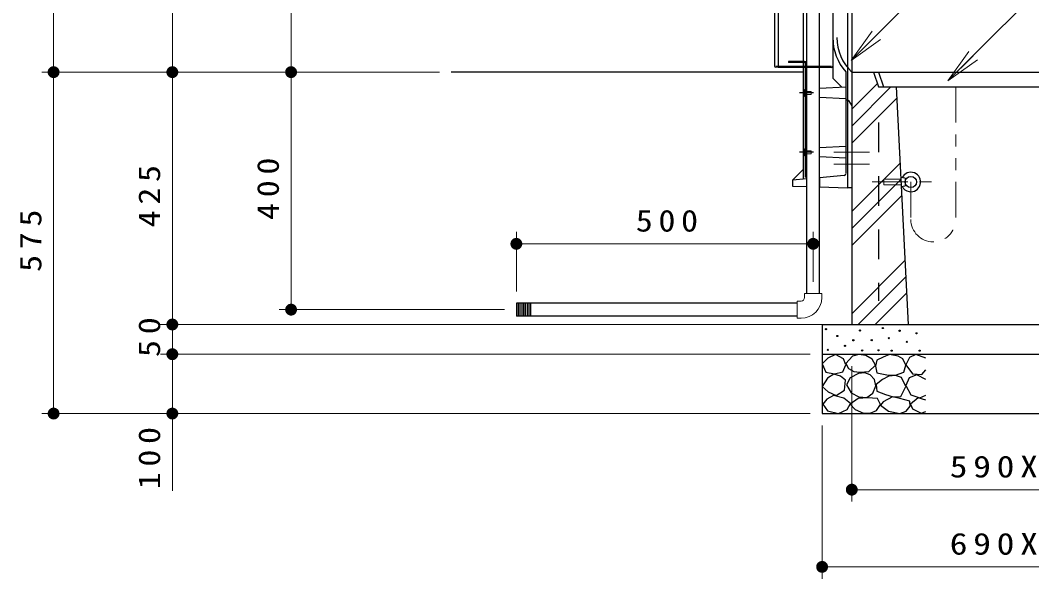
# Model space of a CAD drawing. Units: millimetres on the paper, scale 1:20. Extents: x -365 to 0, y -33 to 257.
# Drawn here: x -154.2 to -69, y 51.6 to 98.6 of the extents above; entities that cross this region are included whole.
import ezdxf

# ---------------------------------------------------------------- set-up
doc = ezdxf.new("R2010")
doc.units = ezdxf.units.MM
for name, pattern in [('USER1', [4.5, 2.5, -2]), ('USER2', [6, 3, -1, 1, -1]), ('USER3', [8, 3, -1, 1, -1, 1, -1])]:
    doc.linetypes.add(name, pattern=pattern)
doc.layers.add('LY_1', color=7, linetype='Continuous', lineweight=25)
doc.styles.add('ＭＳ ゴシック', font='')
doc.styles.get('ＭＳ ゴシック').set_extended_font_data('MS Gothic')

# ---------------------------------------------------------------- blocks, each defined once
blk = doc.blocks.new('filled_dot')
at = {"color": 0, "linetype": 'Continuous', "lineweight": -2, "const_width": 1.25}
blk.add_lwpolyline([(-0.625, 0, 1), (0.625, 0, 1)], format="xyb", close=True, dxfattribs=at)

msp = doc.modelspace()

# ---------------------------------------------------------------- linework, layer by layer
at = {"layer": 'LY_1', "lineweight": 13}
for p, q in [((-151.358, 94.267), (-151.358, 138.784)), ((-141.358, 94.267), (-141.358, 133.92)), ((-131.358, 94.267), (-131.358, 127.017)), ((-84.183, 95.253), (-82.415, 97.728)), ((-84.183, 95.253), (-82.062, 97.374)), ((-81.708, 97.021), (-84.183, 95.253)), ((-76.035, 93.523), (-74.267, 95.998)), ((-76.035, 93.523), (-73.914, 95.645)), ((-73.56, 95.291), (-76.035, 93.523)), ((-118.864, 94.267), (-152.358, 94.267)), ((-118.864, 94.267), (-152.358, 94.267)), ((-151.358, 65.517), (-151.358, 94.267)), ((-118.864, 94.267), (-142.358, 94.267)), ((-141.358, 73.017), (-141.358, 94.267)), ((-118.864, 94.267), (-132.358, 94.267)), ((-118.864, 94.267), (-132.358, 94.267)), ((-131.358, 74.267), (-131.358, 94.267)), ((-84.135, 91.159), (-81.983, 93.311)), ((-84.135, 89.723), (-80.841, 93.017)), ((-84.135, 88.286), (-80.338, 92.082)), ((-84.135, 82.538), (-80.065, 86.609)), ((-84.135, 81.102), (-79.996, 85.24)), ((-84.135, 79.665), (-79.928, 83.872)), ((-112.385, 75.809), (-112.385, 80.811)), ((-87.385, 76.617), (-87.385, 80.811)), ((-112.385, 79.811), (-87.385, 79.811)), ((-84.135, 73.917), (-79.654, 78.398)), ((-83.599, 73.017), (-79.586, 77.03)), ((-82.162, 73.017), (-79.517, 75.661)), ((-113.385, 74.267), (-132.358, 74.267)), ((-85.135, 73.017), (-142.358, 73.017)), ((-141.358, 70.517), (-141.358, 73.017)), ((-87.635, 70.517), (-142.358, 70.517)), ((-141.358, 59.002), (-141.358, 70.517)), ((-84.135, 69.517), (-84.135, 58.109)), ((-87.635, 65.517), (-152.358, 65.517)), ((-87.635, 65.517), (-142.358, 65.517)), ((-86.635, 64.517), (-86.635, 51.607)), ((-54.635, 59.109), (-84.135, 59.109)), ((-52.135, 52.607), (-86.635, 52.607))]:
    msp.add_line(p, q, dxfattribs=at)
at = {"layer": 'LY_1', "color": 70}
for p, q in [((-90.635, 126.227), (-90.635, 94.777)), ((-85.735, 121.067), (-85.735, 93.767)), ((-84.135, 119.377), (-84.135, 84.535)), ((-90.335, 94.667), (-90.54, 94.678)), ((-85.835, 94.667), (-90.335, 94.667)), ((-88.235, 94.667), (-88.235, 86.079)), ((-84.967, 92.999), (-85.735, 93.767)), ((-84.635, 92.667), (-84.635, 89.886)), ((-84.49, 91.917), (-84.64, 91.909)), ((-84.399, 91.867), (-84.135, 91.417)), ((-88.235, 86.079), (-89.135, 85.179)), ((-89.135, 85.179), (-89.135, 84.679)), ((-89.135, 84.679), (-87.928, 84.637)), ((-86.843, 84.599), (-84.485, 84.517)), ((-84.135, 84.535), (-84.485, 84.517))]:
    msp.add_line(p, q, dxfattribs=at)
at = {"layer": 'LY_1', "color": 94}
for p, q in [((-90.335, 126.388), (-90.335, 94.667)), ((-88.235, 125.683), (-88.235, 94.667)), ((-84.635, 94.28), (-84.635, 92.667)), ((-84.635, 93.016), (-86.843, 92.9)), ((-87.96, 92.842), (-87.96, 92.192)), ((-84.635, 92.017), (-86.843, 92.133)), ((-84.635, 89.886), (-84.635, 85.722)), ((-87.96, 87.842), (-87.96, 87.192)), ((-84.635, 88.016), (-86.843, 87.9)), ((-84.635, 87.017), (-86.843, 87.133)), ((-88.235, 86.079), (-88.235, 85.258)), ((-87.928, 85.285), (-89.135, 85.179)), ((-84.772, 85.561), (-86.843, 85.38)), ((-86.835, 84.599), (-86.835, 85.38))]:
    msp.add_line(p, q, dxfattribs=at)
at = {"layer": 'LY_1', "color": 4}
for p, q in [((-87.928, 75.617), (-87.928, 120.417)), ((-86.843, 75.617), (-86.843, 120.417)), ((-89.46, 95.167), (-89.46, 95.067)), ((-88.11, 95.167), (-89.46, 95.167)), ((-88.11, 95.067), (-89.46, 95.067)), ((-88.06, 95.017), (-88.06, 85.417)), ((-87.96, 95.017), (-87.96, 85.417)), ((-87.96, 85.417), (-88.06, 85.417)), ((-88.735, 74.809), (-112.385, 74.809)), ((-112.385, 74.809), (-112.385, 73.724)), ((-112.235, 74.809), (-112.235, 73.724)), ((-112.085, 74.809), (-112.085, 73.724)), ((-111.935, 74.809), (-111.935, 73.724)), ((-111.785, 74.809), (-111.785, 73.724)), ((-111.635, 74.809), (-111.635, 73.724)), ((-111.485, 74.809), (-111.485, 73.724)), ((-111.335, 74.809), (-111.335, 73.724)), ((-111.185, 74.809), (-111.185, 73.724)), ((-111.185, 74.809), (-111.185, 73.724)), ((-88.735, 73.724), (-112.385, 73.724))]:
    msp.add_line(p, q, dxfattribs=at)
at = {"layer": 'LY_1', "color": 44}
for p, q in [((-84.485, 119.377), (-84.485, 84.517)), ((-90.54, 94.777), (-85.843, 94.777))]:
    msp.add_line(p, q, dxfattribs=at)
at = {"layer": 'LY_1'}
for p, q in [((-88.235, 94.267), (-117.864, 94.267)), ((-84.135, 94.267), (-36.983, 94.267)), ((-84.135, 94.267), (-84.135, 73.017)), ((-82.302, 94.267), (-81.885, 93.017)), ((-81.885, 94.267), (-81.469, 93.017)), ((-81.885, 93.017), (-56.885, 93.017)), ((-80.385, 93.017), (-79.385, 73.017)), ((-87.37, 92.517), (-88.55, 92.517)), ((-88.085, 92.812), (-88.085, 92.222)), ((-88.06, 92.812), (-88.085, 92.812)), ((-88.06, 92.222), (-88.085, 92.222)), ((-88.06, 92.812), (-88.06, 92.222)), ((-88.085, 87.812), (-88.085, 87.222)), ((-88.06, 87.812), (-88.085, 87.812)), ((-88.06, 87.812), (-88.06, 87.222)), ((-87.37, 87.517), (-88.55, 87.517)), ((-88.06, 87.222), (-88.085, 87.222)), ((-79.635, 85.342), (-79.985, 85.392)), ((-79.635, 85.342), (-79.635, 84.692)), ((-79.985, 84.642), (-79.635, 84.692)), ((-86.635, 73.017), (-86.635, 65.517)), ((-86.635, 73.017), (-52.135, 73.017)), ((-84.135, 73.017), (-54.635, 73.017)), ((-86.635, 70.517), (-52.135, 70.517)), ((-86.635, 65.517), (-52.135, 65.517))]:
    msp.add_line(p, q, dxfattribs=at)
at = {"layer": 'LY_1', "linetype": 'USER3', "lineweight": 13}
for p, q in [((-75.385, 93.017), (-75.385, 81.862)), ((-79.16, 85.017), (-79.16, 81.862))]:
    msp.add_line(p, q, dxfattribs=at)
at = {"layer": 'LY_1', "linetype": 'USER1', "lineweight": 13}
for p, q in [((-87.56, 92.642), (-88.06, 92.642)), ((-87.56, 92.392), (-88.06, 92.392)), ((-87.56, 92.642), (-87.56, 92.392)), ((-87.56, 87.642), (-88.06, 87.642)), ((-87.56, 87.392), (-88.06, 87.392)), ((-87.56, 87.642), (-87.56, 87.392)), ((-81.435, 85.267), (-79.985, 85.267)), ((-81.435, 85.267), (-81.435, 84.767)), ((-81.435, 84.767), (-79.985, 84.767))]:
    msp.add_line(p, q, dxfattribs=at)
at = {"layer": 'LY_1', "linetype": 'USER1'}
msp.add_line((-81.885, 90.017), (-81.885, 75.017), dxfattribs=at)
at = {"layer": 'LY_1', "linetype": 'USER2', "lineweight": 13}
for p, q in [((-85.635, 87.517), (-82.635, 87.517)), ((-85.635, 86.517), (-82.635, 86.517)), ((-82.423, 85.017), (-77.39, 85.017))]:
    msp.add_line(p, q, dxfattribs=at)
at = {"layer": 'LY_1', "color": 4, "lineweight": 13}
for p, q in [((-88.735, 74.992), (-88.735, 73.542)), ((-88.735, 74.992), (-88.41, 74.992)), ((-88.11, 75.617), (-88.11, 75.292)), ((-88.11, 75.617), (-86.66, 75.617)), ((-86.66, 75.617), (-86.66, 75.292)), ((-88.735, 73.542), (-88.41, 73.542))]:
    msp.add_line(p, q, dxfattribs=at)
at = {"layer": 'LY_1', "lineweight": 13}
for points in [[(-84.183, 95.253), (-66.506, 112.931), (-51.052, 112.931)], [(-76.035, 93.523), (-66.549, 103.01), (-23.74, 103.01)]]:
    msp.add_lwpolyline(points, dxfattribs=at)
at = {"layer": 'LY_1'}
for points in [[(-85.513, 70.487), (-86.146, 70.186), (-86.622, 69.711), (-86.321, 69.013), (-85.592, 68.871), (-84.895, 69.029), (-84.641, 69.615), (-84.831, 70.122)], [(-83.542, 70.491), (-84.069, 70.356), (-84.65, 69.721), (-84.42, 69.302), (-83.963, 69.065), (-83.447, 68.991), (-82.704, 69.059), (-82.136, 69.599), (-82.42, 70.099), (-82.953, 70.41)], [(-80.951, 70.502), (-81.488, 70.278), (-82.033, 70.009), (-82.15, 69.508), (-82.016, 68.944), (-81.192, 68.783), (-80.467, 68.739), (-79.742, 68.998), (-79.59, 69.607), (-79.823, 70.117), (-80.226, 70.341)], [(-85.639, 68.839), (-86.178, 68.491), (-86.622, 67.809), (-86.115, 67.35), (-85.449, 67.033), (-84.752, 67.477), (-84.673, 68.316), (-85.081, 68.679)], [(-84.177, 67.275), (-83.555, 66.93), (-82.879, 66.883), (-82.366, 67.244), (-82.122, 67.842), (-82.234, 68.38), (-82.582, 68.789), (-83.048, 68.953), (-83.582, 68.897), (-84.272, 68.528), (-84.569, 67.951)], [(-81.001, 68.671), (-81.555, 68.374), (-82.082, 67.955), (-82.028, 67.401), (-81.285, 67.13), (-80.649, 66.914), (-80.001, 66.941), (-79.595, 67.806), (-79.947, 68.563), (-80.45, 68.727)], [(-85.68, 67.043), (-86.249, 66.723), (-86.587, 66.301), (-86.184, 65.735), (-85.241, 65.532), (-84.525, 65.851), (-84.252, 66.356), (-84.791, 66.811)], [(-82.825, 66.835), (-83.609, 66.795), (-84.271, 66.322), (-83.839, 65.862), (-83.15, 65.551), (-82.584, 65.543), (-82.041, 65.768), (-81.704, 66.295), (-81.96, 66.781)], [(-80.71, 66.927), (-81.48, 66.508), (-81.724, 66.211), (-81.034, 65.724), (-80.088, 65.535), (-79.558, 65.719), (-79.21, 66.143), (-79.237, 66.562), (-80.102, 66.792)]]:
    msp.add_lwpolyline(points, close=True, dxfattribs=at)
for points in [[(-77.885, 70.182), (-78.741, 70.499), (-79.279, 70.229), (-79.596, 69.627), (-79.01, 68.867), (-78.234, 68.803), (-77.885, 69.199)], [(-77.901, 68.376), (-78.661, 68.772), (-79.295, 68.518), (-79.596, 67.869), (-79.153, 67.092), (-78.392, 66.855), (-77.901, 67.061)], [(-77.885, 66.649), (-78.551, 66.855), (-79.2, 66.3), (-79.026, 65.904), (-78.297, 65.54), (-77.885, 65.698)]]:
    msp.add_lwpolyline(points, dxfattribs=at)
for centre, radius in [((-79.16, 85.017), 0.475), ((-86.305, 72.626), 0.05), ((-83.437, 72.515), 0.05), ((-81.514, 72.721), 0.05), ((-80.109, 72.492), 0.05), ((-85.354, 72.055), 0.05), ((-84.008, 71.691), 0.05), ((-82.46, 71.694), 0.05), ((-81.014, 71.87), 0.05), ((-79.501, 71.559), 0.05), ((-78.69, 72.275), 0.05), ((-86.146, 70.883), 0.05), ((-84.705, 71.216), 0.05), ((-83.263, 70.835), 0.05), ((-81.879, 70.843), 0.05), ((-80.771, 70.816), 0.05), ((-78.419, 70.816), 0.05)]:
    msp.add_circle(centre, radius, dxfattribs=at)
at = {"layer": 'LY_1', "color": 94}
for centre, radius, start, end in [((-81.385, 97.171), 4.35, 180, 221.65793), ((-81.385, 97.171), 4, 180, 226.56746), ((-84.785, 85.71), 0.15, 275, 0)]:
    msp.add_arc(centre, radius, start, end, dxfattribs=at)
at = {"layer": 'LY_1', "color": 70}
for centre, start, end in [((-90.535, 94.777), 180, 267), ((-85.835, 94.767), 270, 0), ((-84.485, 91.817), 30.34143, 93)]:
    msp.add_arc(centre, 0.1, start, end, dxfattribs=at)
at = {"layer": 'LY_1', "color": 4}
for radius in [0.15, 0.05]:
    msp.add_arc((-88.11, 95.017), radius, 0, 90, dxfattribs=at)
at = {"layer": 'LY_1'}
for centre, radius, start, end in [((-87.815, 92.517), 0.4, 132.43594, 227.56406), ((-87.815, 87.517), 0.4, 132.43594, 227.56406), ((-79.16, 85.017), 0.825, 259.52432, 153.89769), ((-79.16, 85.017), 0.825, 206.10231, 259.52432)]:
    msp.add_arc(centre, radius, start, end, dxfattribs=at)
at = {"layer": 'LY_1', "linetype": 'USER3', "lineweight": 13}
msp.add_arc((-77.273, 81.862), 1.887, 180, 0, dxfattribs=at)
at = {"layer": 'LY_1', "color": 4, "lineweight": 13}
for radius in [0.3, 1.75]:
    msp.add_arc((-88.41, 75.292), radius, 270, 0, dxfattribs=at)

# ---------------------------------------------------------------- block references
at = {"layer": 'LY_1', "lineweight": 13, "xscale": 0.4, "yscale": 0.4}
for p, rotation in [((-151.358, 94.267), 270), ((-151.358, 94.267), 90), ((-141.358, 94.267), 270), ((-141.358, 94.267), 90), ((-131.358, 94.267), 90), ((-131.358, 94.267), 270), ((-87.385, 79.811), 180), ((-131.358, 74.267), 90), ((-141.358, 73.017), 270), ((-141.358, 70.517), 270), ((-151.358, 65.517), 90), ((-141.358, 65.517), 90)]:
    msp.add_blockref('filled_dot', p, dxfattribs=dict(at, rotation=rotation))
for p in [(-112.385, 79.811), (-84.135, 59.109), (-86.635, 52.607)]:
    msp.add_blockref('filled_dot', p, dxfattribs=at)

# ---------------------------------------------------------------- texts
at = {"layer": 'LY_1', "char_height": 1.833, "attachment_point": 8, "rotation": 90, "style": 'ＭＳ ゴシック'}
for s, insert in [('\\T1.33;\\W1.15;400', (-132.358, 84.683)), ('\\T1.33;\\W1.15;425', (-142.358, 84.058)), ('\\T1.33;\\W1.15;575', (-152.358, 80.308)), ('\\T1.34;\\W1.15;50', (-142.358, 72.195)), ('\\T1.33;\\W1.15;100', (-142.358, 62.002))]:
    msp.add_mtext(s, dxfattribs=dict(at, insert=insert))
at = {"layer": 'LY_1', "char_height": 1.833, "attachment_point": 8, "style": 'ＭＳ ゴシック'}
for s, insert in [('\\T1.33;\\W1.15;500', (-99.468, 80.811)), ('\\T1.32;\\W1.2;590X590', (-68.973, 60.109)), ('\\T1.32;\\W1.2;690X690', (-68.973, 53.607))]:
    msp.add_mtext(s, dxfattribs=dict(at, insert=insert))

doc.saveas('drawing.dxf')
